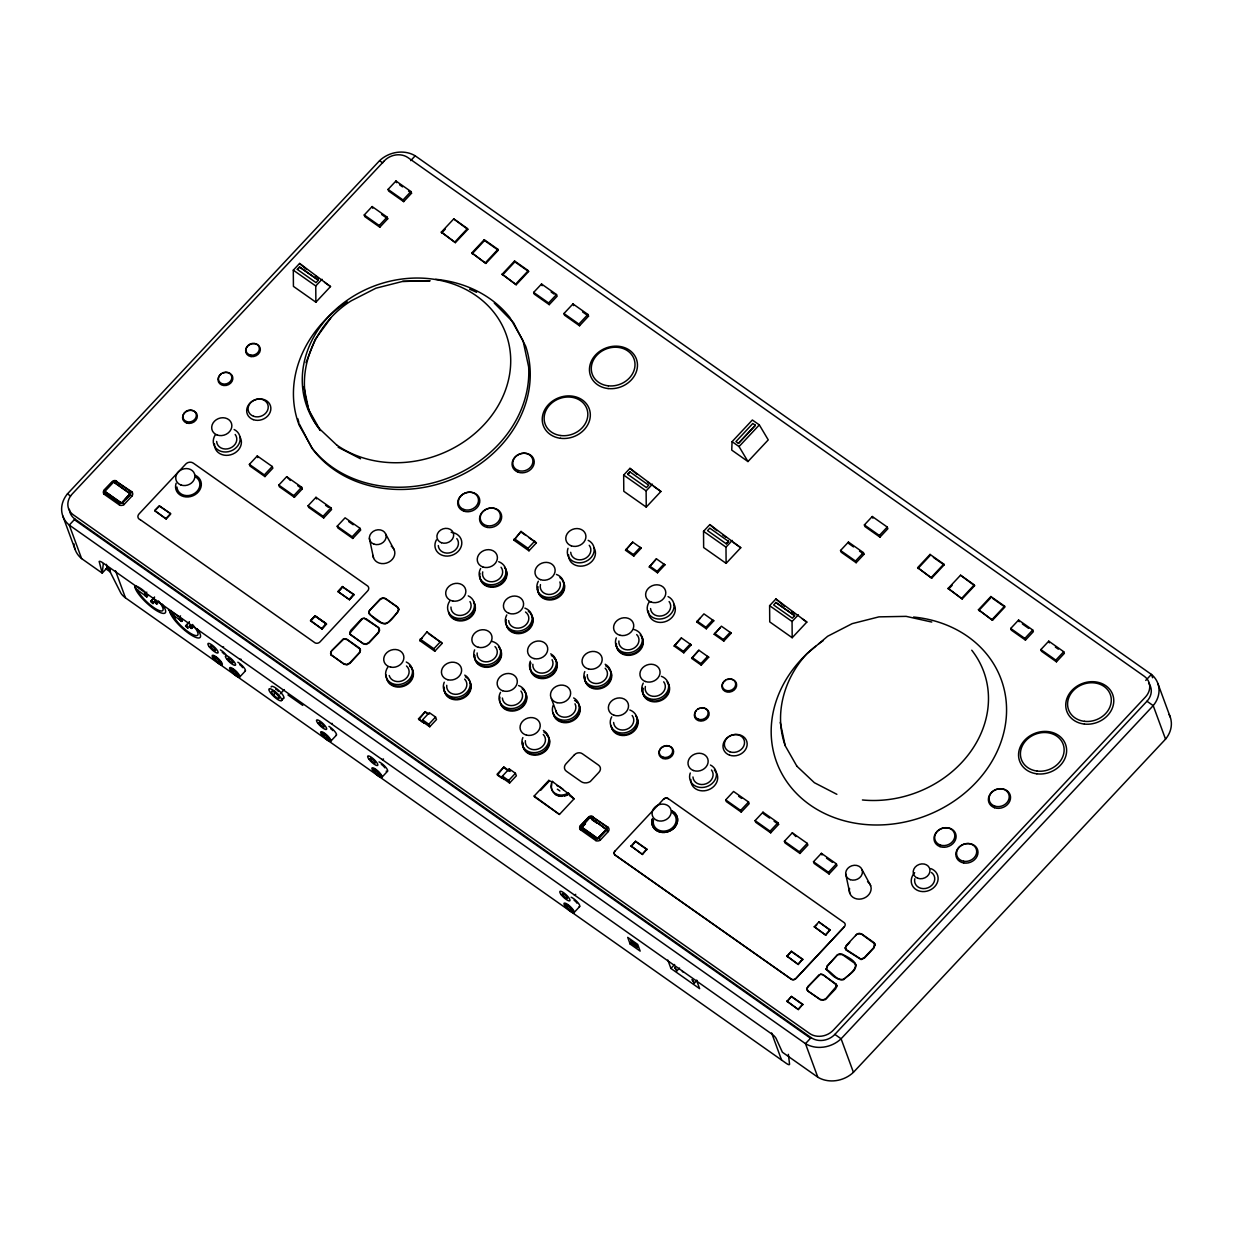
<?xml version="1.0" encoding="UTF-8"?>
<svg xmlns="http://www.w3.org/2000/svg" width="1233" height="1233" viewBox="0 0 1233 1233"><rect width="100%" height="100%" fill="white"/><g stroke="black" fill="none" stroke-linecap="round" stroke-linejoin="round"><path stroke-width="1.5" d="M330.583 653.012L330.752 653.86L331.477 650.993L344.084 638.74L346.689 639.079L358.988 647.71L360.283 649.575L360.051 652.319L349.879 663.369L347.043 664.88L344.053 664.248L331.507 655.108L343.899 663.832L346.889 664.464L349.725 662.953L359.312 652.719L360.329 650.053M350.203 634.163L363.196 643.796L366.201 644.443L369.021 642.932L378.608 632.699L379.425 629.138M398.721 609.117L397.303 606.821L385.359 598.406L382.846 597.774L380.334 598.837L369.777 610.104L368.914 612.554L370.116 614.743L382.353 623.343L385.359 623.99L388.179 622.48L397.766 612.246L398.644 609.164M826.542 969.693C832.059 971.943 837.546 982.362 844.405 978.755C858.831 967.011 860.403 963.05 842.54 954.388L840.027 953.756L837.5 954.82L826.958 966.086L826.48 969.755M826.326 969.338C830.564 973.746 836.837 980.959 843.588 979.696C847.318 975.349 858.461 970.386 855.163 963.435M875.122 945.572L873.627 942.351L861.697 933.936L859.185 933.304L856.658 934.383L846.115 945.634L845.237 948.085L846.3 950.165L861.143 959.582L864.518 958.01L874.105 947.776L874.767 943.8L873.95 947.36L864.364 957.594L860.988 959.151L845.684 949.24M732.078 441.661L731.739 450.107L747.969 461.543L768.251 439.888L759.328 424.907L752.361 420.006L732.078 441.661L739.045 446.562L747.969 461.543M303.919 386.854L308.759 409.957L320.426 430.548C287.582 388.719 308.789 326.884 351.374 300.729L375.957 288.183L402.713 281.401L429.839 280.831L402.713 281.401M780.227 722.384L785.144 745.518C773.785 713.553 784.342 678.011 806.968 653.69L827.682 636.243L852.173 623.651L878.929 616.87L906.147 616.361L931.778 622.048M330.737 653.428L330.937 651.748M379.625 630.495L378.146 627.258L366.216 618.858L363.704 618.226L361.177 619.29L350.634 630.541L350.141 634.209M369.052 611.275L369.068 612.971L368.898 612.123M807.06 988.974L807.8 986.523L820.407 974.27L823.382 974.841L836.621 985.105L836.005 983.888M826.326 969.354L827.112 966.502L837.5 954.82M849.722 942.366L845.73 946.805L845.622 949.302M103.325 563.62L102.2 573.098L81.609 558.595A27.45 23.412 -20.2 0 1 73.98 543.892M350.819 635.072L363.041 643.379L366.047 644.027L368.867 642.501L378.454 632.267L379.086 628.291L379.44 629.123M369.515 614.126L368.991 612.955L369.299 613.772C384.064 629.015 388.457 625.069 398.783 610.042M806.937 988.974L808.124 991.178L820.377 999.778L825.401 999.624L835.789 988.681L836.59 985.121L836.806 985.999L835.481 983.657L822.997 974.871M419.79 640.636L426.911 631.866L442.231 643.318L434.817 651.224L419.79 640.636L422.256 638M513.914 540.193L521.05 531.423L536.386 542.874L528.972 550.797L513.914 540.193L521.05 531.423M362.779 618.396L349.895 632.991L349.787 632.144M819.097 974.748L806.968 988.126M103.849 490.518L112.295 482.303A2.882 2.466 -20.2 0 1 116.472 481.564L131.946 491.89A4.069 3.468 -20.2 0 1 131.977 496.036L123.901 504.651A4.192 3.576 -20.2 0 1 119.57 505.083L104.004 494.125A3.899 3.329 -20.2 0 1 103.849 490.518L111.91 481.903A3.237 2.759 -20.2 0 1 116.611 481.07M580.157 826.033L588.603 817.818A2.882 2.466 -20.2 0 1 592.78 817.078L608.254 827.405A4.069 3.468 -20.2 0 1 608.285 831.551L600.209 840.166A4.192 3.576 -20.2 0 1 595.878 840.613L580.311 829.639A3.899 3.329 -20.2 0 1 580.157 826.033L588.218 817.417A3.237 2.759 -20.2 0 1 592.919 816.585M808.124 991.178L820.222 999.362L823.212 999.994L826.048 998.483L836.652 986.046L836.729 986.939M145.987 596.464C151.597 593.659 127.878 579.34 136.955 589.682L146.912 596.803L144.785 594.46M146.912 596.803C148.361 594.059 144.955 597.466 147.251 595.369M155.173 600.903C159.442 604.864 157.408 604.555 154.464 601.827M179.324 619.166C183.532 623.174 182.9 620.985 180.08 618.427M189.42 626.148C195.662 631.481 186.445 622.203 192.502 627.782M189.99 625.547L191.932 628.383M281.509 700.529L283.96 697.693A8.554 2.266 43.1 0 0 277.656 689.447A8.554 2.266 43.1 0 0 271.106 687.028M625.532 550.272L632.714 542.119L641.237 548.13L633.793 556.083L625.532 550.272L632.714 542.119M649.252 566.98L656.418 558.826L664.941 564.837L657.497 572.79L649.252 566.98L656.418 558.826M674.158 646.046L681.402 637.939L691.251 644.874L683.791 652.827L674.158 646.046L681.402 637.939M696.691 621.987L703.935 613.88L713.784 620.816L706.324 628.784L696.691 621.987L700.421 618.01M691.636 658.36L698.88 650.238L708.713 657.189L701.253 665.142L691.636 658.36L698.88 650.238M714.169 634.301L721.413 626.194L731.246 633.13L723.802 641.083L714.169 634.301L720.38 627.674M397.982 607.468L398.798 609.58L397.458 607.237L385.513 598.822L383.001 598.19L380.488 599.269L369.237 610.859M330.66 318.176L315.216 339.322L306 362.718M150.796 601.303L153.123 603.692L150.657 601.334L151.567 600.748L153.385 602.259L155.635 599.855M185.721 625.917L187.755 626.241L187.493 627.15L185.536 626.056L188.063 628.306L187.493 627.15M154.341 597.435L150.611 601.442L154.603 597.126M67.461 493.847L379.579 160.675A27.45 23.412 -20.2 0 1 415.197 155.82L1151.391 674.405A27.45 23.412 -20.2 0 1 1158.65 686.288L1159.02 689.108A27.45 23.412 -20.2 0 1 1153.209 705.63L841.091 1038.787A27.45 23.412 -20.2 0 1 823.613 1047.11L820.377 1047.387A27.45 23.412 -20.2 0 1 805.473 1043.657L69.279 525.073A27.45 23.412 -20.2 0 1 67.461 493.847L70.574 496.036M293.3 270.166L299.588 263.446L330.521 286.565L315.879 302.193L293.423 286.38L293.3 270.166L315.756 285.979L315.879 302.193M297.307 269.395L299.557 266.991L318.284 280.168L299.588 267.068L297.307 269.395L316.064 282.665L318.284 280.168M69.387 509.321A17.092 14.58 -20.2 0 0 74.905 519.047L69.279 525.073L81.609 558.595M410.681 160.629L415.197 155.82M104.975 491.32L113.729 481.964L130.205 493.57L121.45 502.925L105.129 491.736M388.071 189.404L395.963 180.989L410.928 191.531L411.545 193.211L403.669 201.626L388.688 191.084L388.071 189.404L403.052 199.962L403.669 201.626M364.244 214.974L372.119 206.558L387.1 217.1L387.717 218.78L379.826 227.196L364.86 216.654L364.244 214.974L379.209 225.516L379.826 227.196M315.756 285.979L322.044 279.274M379.209 225.516L387.1 217.1M403.052 199.962L410.928 191.531M125.242 499.226L128.91 495.327M125.365 499.334L129.111 495.327M126.629 498.348L129.064 495.743M105.113 489.963A3.468 2.959 -20.2 0 0 105.252 493.169L119.092 502.925A3.73 3.175 -20.2 0 0 122.946 502.525L130.128 494.865A3.622 3.083 -20.2 0 0 130.097 491.181L116.472 481.564M140.346 519.74L315.155 642.932A3.869 3.298 -20.2 0 0 320.133 641.776L367.434 591.177A4.269 3.637 -20.2 0 0 366.817 585.413L193.35 463.161A5.471 4.67 -20.2 0 0 185.12 464.764L138.913 514.069A4.269 3.637 -20.2 0 0 140.346 519.74L140.377 519.817M154.788 510.539L159.288 505.73L170.524 513.637L159.442 506.146L154.788 510.539L166.208 518.954L170.678 514.053M166.023 518.446L170.524 513.637M441.352 232.143L453.744 218.904L467.477 228.567L467.785 229.415L455.393 242.639L441.352 232.143L455.393 242.639M441.661 232.975L445.375 228.999M455.085 241.807L467.477 228.567M249.374 464.363L257.265 455.948L272.231 466.49L272.847 468.17L264.956 476.585L249.991 466.043L249.374 464.363L264.34 474.905L264.956 476.585M144.384 594.553L145.001 593.844L144.431 594.753M145.71 593.35L146.835 592.148M145.016 595.601L146.342 595.662M145.324 595.909L146.604 594.738M145.648 596.202L145.879 595.308M146.295 596.664L147.359 595.662M146.573 596.787L148.068 595.508M471.838 252.919L484.23 239.695L497.962 249.359L498.271 250.207L485.879 263.43L471.838 252.919L485.879 263.43M264.34 474.905L272.231 466.49M472.147 253.767L484.538 240.527L484.23 239.695M154.587 602.074L155.389 600.949M154.788 602.367L155.975 601.272M155.05 602.675L156.298 601.534M155.697 603.291L156.945 602.136M156.021 603.553L157.208 602.444M156.344 603.754L157.408 602.737M156.606 603.877L157.531 602.983M485.571 262.598L497.962 249.359M278.797 485.093L286.688 476.678L301.669 487.22L302.285 488.9L294.394 497.315L279.413 486.773L278.797 485.093L293.778 495.635L294.394 497.315M181.76 619.243L180.635 620.446L170.647 613.402L170.031 611.738L171.156 610.535M170.031 611.738L168.489 609.719L179.401 617.086L180.527 615.884M293.778 495.635L301.669 487.22M502.17 274.235L514.562 260.995L528.294 270.674L528.603 271.507L516.195 284.746L502.17 274.235L516.195 284.746M179.371 619.351L180.28 618.473M179.494 619.598L180.557 618.596M502.478 275.067L514.87 261.843L514.562 260.995M180.311 619.398L180.835 618.55L179.401 617.086M179.956 620.214L181.205 619.058M180.927 621.078L182.099 619.983M181.498 621.401L182.299 620.261M181.713 621.447L182.422 620.507M189.404 626.441L190.329 625.547M189.728 626.981L190.915 625.886M190.298 627.612L191.577 626.441M190.622 627.905L191.886 626.749M191.269 628.352L192.348 627.35M191.547 628.491L192.471 627.597M308.096 505.73L315.987 497.315L330.953 507.857L331.569 509.537L323.693 517.952L308.712 507.41L308.096 505.73L323.077 516.273L323.693 517.952M515.887 283.898L528.294 270.674M323.077 516.273L330.953 507.857M533.642 292.421L541.534 284.006L556.515 294.548L557.131 296.228L549.24 304.643L534.259 294.101L533.642 292.421L548.623 302.964L549.24 304.643M337.21 526.229L345.086 517.814L360.067 528.356L360.683 530.036L352.792 538.451L337.827 527.909L337.21 526.229L352.176 536.787L352.792 538.451M548.623 302.964L556.515 294.548M352.176 536.787L360.067 528.356M563.943 313.536L572.96 303.919L587.925 314.461L588.542 316.141L579.525 325.759L564.56 315.216L563.943 313.536L578.909 324.079L579.525 325.759M239.634 677.087A6.843 1.819 43.1 0 0 233.469 669.01A6.843 1.819 43.1 0 0 230.987 670.999A6.843 1.819 43.1 0 0 239.634 677.087L245.275 671.076M578.909 324.079L587.925 314.461M315.109 615.745L310.439 620.8L322.013 628.969L326.344 623.651L315.109 615.745L310.608 620.553L322.013 628.969M342.558 586.446L337.888 591.516L349.463 599.67L353.779 594.352L342.743 586.954M310.762 620.97L315.263 616.161M338.196 591.67L342.712 586.862M341.618 588.156L338.227 591.763L349.463 599.67M321.828 628.46L326.344 623.651M349.109 599.423L353.779 594.352M321.983 628.876L326.498 624.068L314.908 615.914L326.529 624.145M349.432 599.592L353.933 594.768M273.495 694.888L275.745 692.484M280.415 693.67L284.222 689.617M343.19 639.002L331.477 650.993M330.721 741.249A6.843 1.819 43.1 0 0 324.556 733.173A6.843 1.819 43.1 0 0 322.075 735.161A6.843 1.819 43.1 0 0 330.721 741.249L336.362 735.238M434.817 651.224L433.877 648.743L440.628 641.53M528.972 550.797L528.017 548.3L534.783 541.087M623.667 475.075L629.955 468.355L660.903 491.474L646.246 507.102L623.79 491.289L623.667 475.075L646.123 490.888L646.246 507.102M627.705 474.381L629.94 471.9L648.681 485.17L646.431 487.574L627.674 474.304L629.94 471.9M422.549 722.338L418.496 718.854L425.262 711.641L428.992 714.277M418.804 719.702L425.262 711.641M423.798 723.216L422.565 719.856L429.315 712.643L435.557 717.036L436.482 719.548L429.731 726.761L418.496 718.854M646.123 490.888L652.427 484.168M429.731 726.761L428.807 724.249L435.557 717.036M381.891 777.283A6.843 1.819 43.1 0 0 375.711 769.222A6.843 1.819 43.1 0 0 373.245 771.195A6.843 1.819 43.1 0 0 381.891 777.283L387.516 771.272M755.336 425.339L752.824 423.489L735.947 441.614L738.444 443.387L755.336 425.339L738.444 443.387M633.793 556.083L633.438 554.603L640.204 547.39L641.237 548.13M739.045 446.562L759.328 424.907M657.497 572.79L657.143 571.311L663.909 564.097L664.941 564.837M703.534 531.315L709.823 524.611L740.756 547.729L726.114 563.358L703.642 547.544L703.534 531.315L725.99 547.144L726.114 563.358M728.533 541.41L709.792 528.14L707.572 530.637L726.283 543.815L728.503 541.333L726.283 543.815M508.551 770.317L503.865 767.018L497.099 774.232L509.583 783.017L516.35 775.804L515.425 773.291L509.183 768.899L502.417 776.112L503.65 779.456M503.865 767.018L497.408 775.064L502.093 778.362M725.99 547.144L732.279 540.424M509.583 783.017L508.659 780.504L515.425 773.291M551.752 784.404A11.498 9.802 -20.2 0 0 556.068 794.607A11.498 9.802 -20.2 0 0 568.845 793.713L574.085 798.814L559.443 814.443L534.49 796.857L534.182 796.025L548.824 780.397L552.631 782.292M540.593 790.353L549.132 781.229L548.824 780.397M683.791 652.827L683.375 651.317L690.141 644.088L691.251 644.874M706.324 628.784L705.923 627.258L712.674 620.045L713.784 620.816M701.253 665.142L700.853 663.616L707.603 656.403L708.713 657.189M723.802 641.083L723.386 639.557L730.152 632.344L731.246 633.13M769.608 605.68L775.896 598.961L806.829 622.079L792.187 637.723L769.731 621.894L769.608 605.68L792.064 621.494L792.187 637.723M775.865 602.505L773.646 604.987L792.372 618.18L794.591 615.683L775.865 602.505L794.591 615.683M585.182 823.243L581.437 827.251L590.037 817.479L606.667 829.516L590.052 817.695M840.536 550.488L848.427 542.073L863.408 552.615L864.025 554.295L856.134 562.71L841.153 552.168L840.536 550.488L855.517 561.046L856.134 562.71M864.379 524.919L872.27 516.504L887.236 527.046L887.852 528.726L879.977 537.141L864.996 526.599L864.379 524.919L879.36 535.476L879.977 537.141M585.321 823.32L581.668 827.22L597.913 838.872M583.039 826.341L585.475 823.736M792.064 621.494L798.352 614.789M879.36 535.476L887.236 527.046M855.517 561.046L863.408 552.615M597.743 838.24L606.436 829.547L603.492 827.466M606.513 829.085L597.758 838.44L581.282 826.834M581.421 825.478A3.468 2.959 -20.2 0 0 581.56 828.684L595.4 838.44A3.73 3.175 -20.2 0 0 599.253 838.039L606.436 830.379A3.622 3.083 -20.2 0 0 606.405 826.696L592.78 817.078M615.036 851.063L663.462 799.261A3.422 2.913 -20.2 0 1 668.209 798.614L844.173 922.638A3.422 2.913 -20.2 0 1 844.389 926.707L795.963 978.509A3.422 2.913 -20.2 0 1 791.216 979.156L615.252 855.147A3.422 2.913 -20.2 0 1 615.005 850.986L615.036 851.063A3.422 2.913 -20.2 0 0 615.282 855.224M631.096 846.054L635.596 841.245L646.832 849.152L642.501 854.469L631.096 846.054L642.501 854.469M631.281 846.562L635.596 841.245M574.008 912.62A6.843 1.819 43.1 0 0 567.827 904.544A6.843 1.819 43.1 0 0 565.361 906.532A6.843 1.819 43.1 0 0 574.008 912.62L579.633 906.609M642.316 853.96L646.832 849.152M917.66 567.658L930.052 554.418L943.784 564.097L944.093 564.93L931.701 578.154L917.66 567.658L931.701 578.154M917.969 568.49L930.36 555.266L930.052 554.418M931.393 577.321L943.784 564.097M725.682 799.878L733.573 791.463L748.539 802.005L749.155 803.685L741.264 812.1L726.299 801.558L725.682 799.878L740.648 810.42L741.264 812.1M948.146 588.434L960.538 575.21L974.27 584.874L974.579 585.721L962.187 598.945L948.146 588.434L962.187 598.945M740.648 810.42L748.539 802.005M948.454 589.282L952.169 585.305M630.171 944.077L627.705 937.373L637.692 944.401L640.158 951.105L630.171 944.077L632.437 941.658M961.879 598.113L974.27 584.874M755.105 820.608L762.996 812.193L777.977 822.735L778.593 824.415L770.702 832.83L755.721 822.288L755.105 820.608L770.086 831.165L770.702 832.83M770.086 831.165L777.977 822.735M978.478 609.749L990.87 596.525L1004.602 606.189L1004.91 607.021L992.503 620.261L978.478 609.749L992.503 620.261M978.786 610.582L991.178 597.358L990.87 596.525M784.404 841.245L792.295 832.83L807.261 843.372L807.877 845.052L799.986 853.467L785.02 842.925L784.404 841.245L799.369 851.787L799.986 853.467M992.195 619.413L1004.602 606.189M696.537 980.297L699.62 988.666L670.922 968.444L674.636 964.483M676.902 970.833L674.728 967.443L676.902 970.833L679.537 968.028M799.369 851.787L807.261 843.372M1010.706 628.46L1018.581 620.045L1032.715 630.001L1033.331 631.681L1025.455 640.097L1011.322 630.14L1010.706 628.46L1024.839 638.417L1025.455 640.097M694.379 983.148L692.206 979.757L694.379 983.148L696.999 980.343M813.503 861.744L821.394 853.328L836.375 863.871L836.991 865.551L829.1 873.966L814.119 863.424L813.503 861.744L828.484 872.301L829.1 873.966M1024.839 638.417L1032.715 630.001M828.484 872.301L836.375 863.871M1040.868 649.591L1048.744 641.16L1063.725 651.718L1064.341 653.382L1056.45 661.813L1041.484 651.255L1040.868 649.591L1055.833 660.133L1056.45 661.813M1055.833 660.133L1063.725 651.718M786.916 956.068L791.416 951.26L802.652 959.166L798.321 964.483L786.916 956.068L798.321 964.483M814.35 926.769L818.866 921.96L830.086 929.867L825.771 935.184L814.35 926.769L825.771 935.184M787.101 956.577L791.416 951.26M814.535 927.278L816.785 924.873M798.136 963.975L802.652 959.166M825.586 934.676L830.086 929.867M615.252 855.147L791.185 979.079A3.422 2.913 -20.2 0 0 795.932 978.432L844.389 926.707M787.008 1001.227L791.509 996.418L802.745 1004.325L798.383 1009.565L787.008 1001.227L798.383 1009.565M787.163 1001.658L791.509 996.418M857.413 933.843L855.532 935.585M798.229 1009.149L802.745 1004.325M1148.601 683.113A17.092 14.58 -20.2 0 1 1146.967 701.238L834.849 1034.395A17.092 14.58 -20.2 0 1 811.098 1037.631L805.473 1043.657L817.803 1077.18A27.45 23.412 -20.2 0 0 853.421 1072.325L1165.539 739.153A27.45 23.412 -20.2 0 0 1171.35 722.63L1170.996 719.825A27.45 23.412 -20.2 0 0 1169.131 714.524M1145.75 680.416L1151.391 674.405L1152.624 677.765M107.78 567.211L120.587 592.564A5.425 1.433 43.1 0 0 125.473 597.866L786.484 1063.493A5.425 1.433 43.1 0 0 789.521 1063.771L788.365 1054.338M104.004 494.125L105.252 493.169M580.311 829.639L581.56 828.684M855.964 965.562L855.425 963.821L842.339 954.589L837.87 954.542M874.32 942.998L874.736 943.8L861.497 934.136L857.829 933.643M152.553 602.536L153.385 602.259L151.227 600.748M360.082 649.159L347.213 639.727L343.637 638.848M822.211 974.301L820.407 974.27M378.839 627.905L364.151 618.211M130.097 491.181L131.946 491.89M606.405 826.696L608.254 827.405M338.166 447.24L360.56 458.799M796.734 766.063L814.381 782.708L836.868 794.314M110.4 569.631L107.271 567.689L106.392 564.36M130.128 494.865L131.977 496.036M606.436 830.379L608.285 831.551M379.579 160.675L382.692 162.879M1146.967 701.238L1153.209 705.63L1165.539 739.153M484.538 240.527L498.271 250.207M514.87 261.843L528.603 271.507M974.579 585.721L960.538 575.21M992.704 598.437L1003.385 605.958M467.785 229.415L453.744 218.904M933.412 557.408L944.093 564.93M582.546 311.918L588.542 316.141M399.569 184.78L402.575 186.877M408.555 191.1L411.545 193.211M551.136 292.005L554.126 294.117M1022.342 623.929L1028.63 628.352M1055.356 647.063L1058.346 649.174M381.721 214.557L387.717 218.78M853.544 546.913L849.044 543.753L848.427 542.073M859.524 551.136L864.025 554.295M647.417 481.98L650.408 484.091M653.413 486.203L660.903 491.474M722.785 535.06L725.775 537.172M733.265 542.443L740.756 547.729M315.556 276.022L318.546 278.119M324.541 282.342L330.521 286.565M791.863 611.537L794.853 613.649M802.344 618.92L806.829 622.079M625.948 549.332L633.438 554.603M649.668 566.039L657.143 571.311M697.184 621.108L705.923 627.258M714.647 633.408L723.386 639.557M521.328 532.271L525.844 535.446M528.865 537.573L536.386 542.874M674.651 645.152L683.375 651.317M692.114 657.466L700.853 663.616M514.284 538.636L528.017 548.3M290.31 480.454L286.688 476.678M297.785 485.74L302.285 488.9M325.589 505.314L328.579 507.426M348.708 521.605L353.193 524.765M738.675 796.302L741.665 798.414M769.608 818.08L763.612 813.872L762.996 812.193M774.093 821.255L778.593 824.415M795.901 836.606L792.295 832.83M826.511 858.168L832.491 862.391M428.699 633.793L442.231 643.318M420.145 639.079L433.877 648.743M342.389 586.708L353.963 594.861M830.271 930.376L818.866 921.96M568.521 792.819A11.498 9.849 -21.9 0 1 554.804 793.189A11.498 9.849 -21.9 0 1 552.292 781.398L568.999 794.144A11.498 9.756 -18.9 0 1 564.406 796.04M635.781 841.738L647.017 849.66M569.523 795.593L574.085 798.814M791.601 951.753L802.837 959.675M154.942 510.955L166.208 518.954M113.744 482.18L130.359 493.986M591.686 819.144L597.589 823.305M591.84 819.575L596.263 822.688M425.57 712.474L428.051 714.231M504.174 767.851L508.859 771.149M108.458 494.202L111.417 496.283M588.927 832.537L591.917 834.649M534.182 796.025L559.443 814.443M422.565 719.856L428.807 724.249M502.417 776.112L508.659 780.504M791.663 996.834L802.899 1004.756M834.849 1034.395L841.091 1038.787L853.421 1072.325M74.905 519.047L811.098 1037.631M74.35 519.648L810.543 1038.232M682.342 971.465L683.591 972.344M287.952 694.965L302.779 705.399M105.853 568.783L110.492 572.066L107.826 567.088L102.2 573.098L99.149 561.447A6.889 1.819 43.1 0 1 102.878 562.834L771.688 1033.948A4.47 1.187 43.1 0 1 776.143 1038.556L782.385 1052.227L817.803 1077.18M709.823 524.611L716.882 530.683M629.955 468.355L637.029 474.428M775.896 598.961L784.373 606.266M299.588 263.446L306.663 269.534M331.662 655.524L330.598 653.444M494.279 303.087L513.421 322.522L525.674 346.226A119.647 102.015 -20.2 0 1 459.524 476A119.647 102.015 -20.2 0 1 311.702 447.872L299.434 424.167M174.13 615.93L175.271 617.671M785.051 745.472L796.826 766.109M862.067 869.697L870.637 885.556M385.759 534.182L394.329 550.041M599.253 838.039L600.209 840.166M122.946 502.525L123.901 504.651M162.633 605.68L163.434 607.53M807.014 989.39L807.538 990.561L806.906 988.542L807.091 989.39M1157.91 683.575L1170.24 717.113M1048.744 641.16L1049.36 642.84M1018.581 620.045L1019.198 621.725M872.27 516.504L872.887 518.184M821.394 853.328L822.01 855.008M845.221 947.653L845.838 949.672M826.079 968.521L826.696 970.109M572.96 303.919L573.576 305.599M541.534 284.006L542.15 285.686M771.611 1032.946L781.583 1060.041M668.209 798.614L668.24 798.691A3.422 2.913 -20.2 0 0 663.493 799.354L663.493 799.354M395.963 180.989L396.579 182.669M667.839 960.075L670.922 968.444M372.119 206.558L372.736 208.238M551.382 698.541L556.622 712.797M552.292 781.398L552.785 782.708M509.183 768.899L510.108 771.411M315.987 497.315L316.604 498.98M359.682 648.358L360.483 650.469M257.265 455.948L257.882 457.613M180.635 620.446L180.018 618.766L180.958 618.796M121.605 503.341L105.36 491.705M115.501 570.771L125.473 597.866M62.76 515.887L75.09 549.425M426.911 631.866L427.188 632.729M360.128 649.159L360.421 650.007M595.4 838.44L595.878 840.613M119.092 502.925L119.57 505.083M845.668 873.858L849.83 893.386M369.361 538.343L373.522 557.871M571.126 897.223A6.843 1.819 43.1 0 1 577.907 902.633A6.843 1.819 43.1 0 1 579.094 906.748M574.085 900.213A3.422 0.909 43.1 0 1 574.748 900.722M575.41 901.308A3.422 0.909 43.1 0 1 576.027 901.94M576.551 902.571A3.422 0.909 43.1 0 1 576.952 903.157M381.336 764.475A3.422 0.909 43.1 0 1 381.968 764.876M382.631 765.385A3.422 0.909 43.1 0 1 384.835 767.82M379.009 761.902A6.843 1.819 43.1 0 1 386.283 767.928A6.843 1.819 43.1 0 1 386.145 771.211M279.398 695.474A5.132 1.356 43.1 0 1 276.469 693.223L275.545 692.268A5.132 1.356 43.1 0 1 274.759 691.328M275.668 689.247A5.132 1.356 43.1 0 1 276.608 689.848M277.61 690.603A5.132 1.356 43.1 0 1 278.612 691.497M283.713 698.263A8.554 2.266 43.1 0 1 283.035 698.433M330.798 728.842A3.422 0.909 43.1 0 1 331.477 729.35M332.139 729.951A3.422 0.909 43.1 0 1 332.756 730.583M328.934 726.376A6.843 1.819 43.1 0 1 335.129 731.893A6.843 1.819 43.1 0 1 335.823 735.377M220.383 649.899A6.843 1.819 43.1 0 1 226.564 655.417M222.248 652.38A3.422 0.909 43.1 0 1 222.911 652.889M223.574 653.475A3.422 0.909 43.1 0 1 224.19 654.106M575.657 894.31A6.843 1.819 43.1 0 1 574.085 894.711M237.846 662.213A6.843 1.819 43.1 0 1 244.042 667.716A6.843 1.819 43.1 0 1 244.735 671.214M239.711 664.679A3.422 0.909 43.1 0 1 240.389 665.188M241.052 665.789A3.422 0.909 43.1 0 1 241.668 666.406M242.192 667.038A3.422 0.909 43.1 0 1 242.577 667.623M383.494 758.958A6.843 1.819 43.1 0 1 381.922 759.358M162.247 604.155A20.514 5.441 43.1 0 1 155.235 609.796A20.514 5.441 43.1 0 1 134.813 586.06M197.172 628.768A20.514 5.441 43.1 0 1 190.175 634.394A20.514 5.441 43.1 0 1 169.753 610.674M332.139 723.37A6.843 1.819 43.1 0 1 331.6 723.509M192.471 624.484A17.092 4.531 43.1 0 1 192.163 634.255A17.092 4.531 43.1 0 1 172.528 614.188M158.425 600.918A17.092 4.531 43.1 0 1 156.745 609.395A17.092 4.531 43.1 0 1 137.603 589.574M241.052 659.208A6.843 1.819 43.1 0 1 239.68 659.146M223.589 646.909A6.843 1.819 43.1 0 1 223.05 647.032M913.576 617.039A119.647 102.015 -20.2 0 1 995.324 755.212A119.647 102.015 -20.2 0 1 815.83 808.725A119.647 102.015 -20.2 0 1 815.568 646.262M818.635 643.903A119.647 102.015 -20.2 0 1 823.367 640.528M672.417 812.763A11.683 9.956 -20.2 0 1 668.255 830.271A11.683 9.956 -20.2 0 1 653.49 819.883M663.708 681.818A10.249 8.739 -20.2 0 1 657.066 695.998A10.249 8.739 -20.2 0 1 645.368 686.473M667.145 681.633A13.671 11.652 -20.2 0 1 658.283 700.544A13.671 11.652 -20.2 0 1 642.701 687.829M661.366 676.316A13.671 11.652 -20.2 0 1 667.207 691.728A13.671 11.652 -20.2 0 1 649.113 698.541A13.671 11.652 -20.2 0 1 643.256 683.128M971.743 650.207A105.976 90.363 -20.2 0 1 970.063 752.438A105.976 90.363 -20.2 0 1 862.422 799.97M347.167 301.746A119.647 102.015 -20.2 0 0 299.141 425.123L312.319 448.365A119.647 102.015 -20.2 0 0 447.317 478.342A119.647 102.015 -20.2 0 0 528.649 366.941L523.1 340.817L509.907 317.575A119.647 102.015 -20.2 0 0 435.742 279.29M667.454 682.466A13.671 11.652 -20.2 0 1 658.592 701.377A13.671 11.652 -20.2 0 1 643.01 688.661M298.864 422.364A119.647 102.015 -20.2 0 1 297.8 418.711M469.588 289.246A119.647 102.015 -20.2 0 1 476.601 292.313M867.554 881.657A11.112 9.479 -20.2 0 1 863.593 898.333A11.112 9.479 -20.2 0 1 849.552 888.438M196.109 477.233A11.683 9.956 -20.2 0 1 193.334 494.14A11.683 9.956 -20.2 0 1 176.935 487.02M556.607 785.498A9.679 2.574 43.1 0 1 563.435 789.659M701.361 708.004A7.552 6.442 -20.2 0 1 709.006 715.217A7.552 6.442 -20.2 0 1 698.356 720.642A7.552 6.442 -20.2 0 1 696.229 710.624M697.708 709.376A7.552 6.442 -20.2 0 1 699.45 708.482M557.347 789.197A9.679 2.574 43.1 0 1 559.874 790.985M727.439 679.537A7.49 6.381 -20.2 0 1 736.533 686.164A7.49 6.381 -20.2 0 1 725.019 691.328A7.49 6.381 -20.2 0 1 725.651 680.339M671.615 810.728A13.116 11.189 -20.2 0 1 676.177 825.139A13.116 11.189 -20.2 0 1 659.855 832.028A13.116 11.189 -20.2 0 1 652.427 818.804A13.116 11.189 -20.2 0 0 659.825 831.936A13.116 11.189 -20.2 0 0 676.177 825.139A13.116 11.189 -20.2 0 0 671.646 810.805M931.439 872.486A10.249 8.739 -20.2 0 1 927.771 887.868A10.249 8.739 -20.2 0 1 914.809 878.744M930.792 868.587A13.671 11.652 -20.2 0 1 936.063 884.955A13.671 11.652 -20.2 0 1 916.566 889.887A13.671 11.652 -20.2 0 1 914.686 872.671M391.246 546.142A11.112 9.479 -20.2 0 1 388.611 562.233A11.112 9.479 -20.2 0 1 373.013 555.451M195.338 475.291A13.116 11.189 -20.2 0 1 199.916 489.701A13.116 11.189 -20.2 0 1 183.547 496.514A13.116 11.189 -20.2 0 1 176.119 483.29M470.02 682.019A13.671 11.652 -20.2 0 1 459.709 699.435A13.671 11.652 -20.2 0 1 444.327 687.798M594.044 547.853A13.671 11.652 -20.2 0 1 584.719 565.623A13.671 11.652 -20.2 0 1 568.598 554.773M635.904 716.142A13.671 11.652 -20.2 0 1 628.753 734.514A13.671 11.652 -20.2 0 1 611.183 725.451M578.986 704.767A13.671 11.652 -20.2 0 1 570.648 721.783A13.671 11.652 -20.2 0 1 553.463 713.953M574.563 700.436A13.671 11.652 -20.2 0 1 577.121 702.317M498.517 646.94A13.671 11.652 -20.2 0 1 492.029 666.406A13.671 11.652 -20.2 0 1 474.736 655.494M608.67 668.64A13.671 11.652 -20.2 0 1 602.197 688.106A13.671 11.652 -20.2 0 1 584.889 677.194M640.22 634.964A13.671 11.652 -20.2 0 1 633.747 654.43A13.671 11.652 -20.2 0 1 616.438 643.518M530.961 614.265A13.671 11.652 -20.2 0 1 525.443 631.928A13.671 11.652 -20.2 0 1 506.871 626.564M562.51 580.589A13.671 11.652 -20.2 0 1 553.648 599.5A13.671 11.652 -20.2 0 1 538.066 586.785M239.988 437.037A13.671 11.652 -20.2 0 1 230.648 454.807A13.671 11.652 -20.2 0 1 214.527 443.957M504.79 567.889A13.671 11.652 -20.2 0 1 497.639 586.261A13.671 11.652 -20.2 0 1 480.069 577.183M473.873 602.475A13.671 11.652 -20.2 0 1 466.552 619.752A13.671 11.652 -20.2 0 1 448.827 612.801M409.895 666.267A13.671 11.652 -20.2 0 1 406.196 685.132A13.671 11.652 -20.2 0 1 386.854 678.951M554.218 658.237A13.671 11.652 -20.2 0 1 547.745 677.688A13.671 11.652 -20.2 0 1 530.437 666.776M673.912 604.108A13.671 11.652 -20.2 0 1 664.572 621.879A13.671 11.652 -20.2 0 1 648.45 611.029M714.323 770.178A13.671 11.652 -20.2 0 1 708.651 789.752A13.671 11.652 -20.2 0 1 690.834 779.472M546.82 734.914A13.671 11.652 -20.2 0 1 540.039 754.319A13.671 11.652 -20.2 0 1 522.946 743.175M451.186 532.332A13.671 11.652 -20.2 0 1 461.219 546.481A13.671 11.652 -20.2 0 1 443.31 555.621A13.671 11.652 -20.2 0 1 436.39 539.884M524.688 691.713A13.671 11.652 -20.2 0 1 519.17 709.36A13.671 11.652 -20.2 0 1 500.598 703.997M561.94 796.318A11.498 9.756 -18.9 0 1 555.235 794.376M456.826 538.574A10.249 8.739 -20.2 0 1 451.463 552.353A10.249 8.739 -20.2 0 1 438.285 545.556M223.142 372.967A7.552 6.442 -20.2 0 1 232.806 379.117A7.552 6.442 -20.2 0 1 221.493 384.896A7.552 6.442 -20.2 0 1 221.401 373.861M501.045 567.242A10.249 8.739 -20.2 0 1 494.402 581.421A10.249 8.739 -20.2 0 1 482.719 571.881M504.482 567.041A13.671 11.652 -20.2 0 1 495.62 585.952A13.671 11.652 -20.2 0 1 480.038 573.237M498.702 561.724A13.671 11.652 -20.2 0 1 504.559 577.152A13.671 11.652 -20.2 0 1 486.449 583.964A13.671 11.652 -20.2 0 1 480.608 568.536M473.564 601.627A13.671 11.652 -20.2 0 1 466.244 618.92A13.671 11.652 -20.2 0 1 448.519 611.969M469.973 601.596A10.249 8.739 -20.2 0 1 463.207 615.005A10.249 8.739 -20.2 0 1 450.954 607.052M468.247 595.863A13.671 11.652 -20.2 0 1 472.378 611.845A13.671 11.652 -20.2 0 1 453.806 617.178A13.671 11.652 -20.2 0 1 449.675 601.195M500.059 648.558A13.671 11.652 -20.2 0 1 490.01 666.082A13.671 11.652 -20.2 0 1 474.428 654.646M494.988 646.554A10.249 8.739 -20.2 0 1 490.133 661.15A10.249 8.739 -20.2 0 1 477.156 652.966M491.921 641.376A13.671 11.652 -20.2 0 1 499.781 655.925A13.671 11.652 -20.2 0 1 482.473 664.433A13.671 11.652 -20.2 0 1 474.613 649.883M559.921 577.599A13.671 11.652 -20.2 0 1 556.684 597.404A13.671 11.652 -20.2 0 1 537.48 589.066M559.89 581.945A10.249 8.739 -20.2 0 1 550.812 594.383A10.249 8.739 -20.2 0 1 540.439 584.596M556.422 574.439A13.671 11.652 -20.2 0 1 562.279 589.852A13.671 11.652 -20.2 0 1 544.169 596.664A13.671 11.652 -20.2 0 1 538.328 581.252M528.371 611.275A13.671 11.652 -20.2 0 1 523.501 631.805A13.671 11.652 -20.2 0 1 506.208 619.629M525.505 612.015A10.249 8.739 -20.2 0 1 523.069 626.857A10.249 8.739 -20.2 0 1 508.674 620.6M524.873 608.116A13.671 11.652 -20.2 0 1 530.729 623.528A13.671 11.652 -20.2 0 1 512.62 630.34A13.671 11.652 -20.2 0 1 506.778 614.928M551.351 655.509A13.671 11.652 -20.2 0 1 555.097 670.844A13.671 11.652 -20.2 0 1 537.711 677.087A13.671 11.652 -20.2 0 1 530.93 662.861M552.091 659.686A10.249 8.739 -20.2 0 1 544.554 672.817A10.249 8.739 -20.2 0 1 532.856 664.248M550.719 653.844A13.671 11.652 -20.2 0 1 554.48 669.165A13.671 11.652 -20.2 0 1 537.095 675.422A13.671 11.652 -20.2 0 1 530.313 661.181M522.114 688.723A13.671 11.652 -20.2 0 1 517.228 709.237A13.671 11.652 -20.2 0 1 499.935 697.061M520.942 691.066A10.249 8.739 -20.2 0 1 515.579 704.844A10.249 8.739 -20.2 0 1 502.401 698.048M518.6 685.548A13.671 11.652 -20.2 0 1 524.457 700.976A13.671 11.652 -20.2 0 1 506.347 707.788A13.671 11.652 -20.2 0 1 500.506 692.36M409.587 665.435A13.671 11.652 -20.2 0 1 404.27 685.07A13.671 11.652 -20.2 0 1 386.237 675.067M406.489 665.99A10.249 8.739 -20.2 0 1 403.715 680.123A10.249 8.739 -20.2 0 1 389.212 675.499M406.274 662.013A13.671 11.652 -20.2 0 1 410.404 677.996A13.671 11.652 -20.2 0 1 391.832 683.329A13.671 11.652 -20.2 0 1 387.701 667.346M669.103 601.55A10.249 8.739 -20.2 0 1 663.739 615.329A10.249 8.739 -20.2 0 1 650.562 608.532M668.055 596.587A13.671 11.652 -20.2 0 1 671.862 612.662A13.671 11.652 -20.2 0 1 653.228 617.718A13.671 11.652 -20.2 0 1 649.421 601.642M589.251 545.294A10.249 8.739 -20.2 0 1 583.887 559.073A10.249 8.739 -20.2 0 1 570.709 552.276M588.187 540.331A13.671 11.652 -20.2 0 1 592.611 555.466A13.671 11.652 -20.2 0 1 575.426 562.263A13.671 11.652 -20.2 0 1 568.028 548.315M543.26 734.483A10.249 8.739 -20.2 0 1 538.189 749.032A10.249 8.739 -20.2 0 1 525.366 740.679M543.984 732.155A13.671 11.652 -20.2 0 1 541.395 752.793A13.671 11.652 -20.2 0 1 522.638 742.328M543.368 730.475A13.671 11.652 -20.2 0 1 546.866 745.873A13.671 11.652 -20.2 0 1 529.404 751.914A13.671 11.652 -20.2 0 1 522.854 737.581M576.813 701.485A13.671 11.652 -20.2 0 1 571.989 720.242A13.671 11.652 -20.2 0 1 553.155 713.106M574.994 703.766A10.249 8.739 -20.2 0 1 568.737 716.512A10.249 8.739 -20.2 0 1 555.852 710.64M573.638 697.924A13.671 11.652 -20.2 0 1 577.383 713.244A13.671 11.652 -20.2 0 1 559.998 719.502A13.671 11.652 -20.2 0 1 553.216 705.261M641.776 636.582A13.671 11.652 -20.2 0 1 633.438 653.582A13.671 11.652 -20.2 0 1 616.253 645.753M636.706 634.563A10.249 8.739 -20.2 0 1 631.835 649.159A10.249 8.739 -20.2 0 1 618.874 640.975M633.639 629.4A13.671 11.652 -20.2 0 1 641.499 643.934A13.671 11.652 -20.2 0 1 624.175 652.457A13.671 11.652 -20.2 0 1 616.315 637.908M464.656 679.106A10.249 8.739 -20.2 0 1 459.57 693.67A10.249 8.739 -20.2 0 1 446.747 685.301M465.365 676.778A13.671 11.652 -20.2 0 1 462.776 697.431A13.671 11.652 -20.2 0 1 444.019 686.966M464.749 675.114A13.671 11.652 -20.2 0 1 468.263 690.495A13.671 11.652 -20.2 0 1 450.8 696.553A13.671 11.652 -20.2 0 1 444.25 682.203M605.804 665.928A13.671 11.652 -20.2 0 1 603.538 686.565A13.671 11.652 -20.2 0 1 584.581 676.347M605.156 668.24A10.249 8.739 -20.2 0 1 600.286 682.835A10.249 8.739 -20.2 0 1 587.324 674.651M605.187 664.248A13.671 11.652 -20.2 0 1 608.932 679.568A13.671 11.652 -20.2 0 1 591.547 685.825A13.671 11.652 -20.2 0 1 584.766 671.584M635.596 715.31A13.671 11.652 -20.2 0 1 630.078 732.957A13.671 11.652 -20.2 0 1 611.506 727.593M632.159 715.494A10.249 8.739 -20.2 0 1 626.796 729.273A10.249 8.739 -20.2 0 1 613.618 722.476M629.816 709.992A13.671 11.652 -20.2 0 1 635.658 725.405A13.671 11.652 -20.2 0 1 617.563 732.217A13.671 11.652 -20.2 0 1 611.707 716.805M235.179 434.478A10.249 8.739 -20.2 0 1 229.816 448.257A10.249 8.739 -20.2 0 1 216.638 441.46M234.131 429.516A13.671 11.652 -20.2 0 1 237.938 445.591A13.671 11.652 -20.2 0 1 219.304 450.661A13.671 11.652 -20.2 0 1 215.498 434.586M711.487 769.993A10.249 8.739 -20.2 0 1 706.124 783.772A10.249 8.739 -20.2 0 1 692.946 776.975M710.439 765.03A13.671 11.652 -20.2 0 1 714.847 780.165A13.671 11.652 -20.2 0 1 697.678 786.962A13.671 11.652 -20.2 0 1 690.264 773.014M281.71 700.097L281.463 700.668A8.554 2.266 43.1 0 1 270.659 693.054L269.657 691.605A8.554 2.266 43.1 0 1 273.741 690.572A8.554 2.266 43.1 0 1 281.71 700.097M189.281 622.048L185.536 626.056L189.266 622.095M384.28 160.876L72.161 494.048A17.092 14.58 -20.2 0 0 73.364 514.855L809.557 1033.454A17.092 14.58 -20.2 0 0 833.308 1030.202L1145.426 697.046A17.092 14.58 -20.2 0 0 1144.209 676.223L408.015 157.639A17.092 14.58 -20.2 0 0 384.28 160.876M574.424 754.796L565.962 763.844A6.073 5.179 -20.2 0 0 566.379 771.241L581.097 781.599A7.845 6.689 -20.2 0 0 590.283 781.537L598.976 772.259A5.826 4.963 -20.2 0 0 598.56 765.154L582.315 753.717A5.672 4.84 -20.2 0 0 574.424 754.796M278.581 698.402L277.949 698.263A5.132 1.356 43.1 0 1 274.219 695.628L273.294 694.672A5.132 1.356 43.1 0 1 271.984 691.127A5.132 1.356 43.1 0 1 277.271 694.842A5.132 1.356 43.1 0 1 278.581 698.402M636.752 944.971L630.71 940.702L631.635 943.214L637.692 947.483L636.752 944.971M336.64 444.959L318.993 428.313A105.961 90.348 -20.2 0 1 392.14 280.723A105.961 90.348 -20.2 0 1 506.116 388.272A105.961 90.348 -20.2 0 1 336.64 444.959M350.357 634.579L349.756 632.991L350.357 634.579M331.199 655.031L330.691 653.86L331.199 655.031M566.286 906.871A5.132 1.356 43.1 0 0 572.759 911.434A5.132 1.356 43.1 0 0 568.136 905.392A5.132 1.356 43.1 0 0 566.286 906.871M567.211 907.211A3.422 0.909 43.1 0 0 571.526 910.262A3.422 0.909 43.1 0 0 568.444 906.224A3.422 0.909 43.1 0 0 567.211 907.211M374.169 771.55A5.132 1.356 43.1 0 0 380.658 776.112A5.132 1.356 43.1 0 0 376.019 770.055A5.132 1.356 43.1 0 0 374.169 771.55M375.094 771.889A3.422 0.909 43.1 0 0 379.41 774.925A3.422 0.909 43.1 0 0 376.327 770.887A3.422 0.909 43.1 0 0 375.094 771.889M323.94 735.854A3.422 0.909 43.1 0 0 328.255 738.891A3.422 0.909 43.1 0 0 325.173 734.853A3.422 0.909 43.1 0 0 323.94 735.854M213.525 658.699A6.843 1.819 43.1 0 0 222.171 664.787A6.843 1.819 43.1 0 0 215.991 656.711A6.843 1.819 43.1 0 0 213.525 658.699M215.374 659.378A3.422 0.909 43.1 0 0 219.705 662.429A3.422 0.909 43.1 0 0 216.607 658.391A3.422 0.909 43.1 0 0 215.374 659.378M214.45 659.038A5.132 1.356 43.1 0 0 220.938 663.601A5.132 1.356 43.1 0 0 216.299 657.543A5.132 1.356 43.1 0 0 214.45 659.038M323.015 735.5A5.132 1.356 43.1 0 0 329.488 740.077A5.132 1.356 43.1 0 0 324.865 734.02A5.132 1.356 43.1 0 0 323.015 735.5M561.185 894.696A6.843 1.819 43.1 0 0 569.831 900.784A6.843 1.819 43.1 0 0 563.651 892.707A6.843 1.819 43.1 0 0 561.185 894.696M563.034 895.374A3.422 0.909 43.1 0 0 567.35 898.425A3.422 0.909 43.1 0 0 564.267 894.387A3.422 0.909 43.1 0 0 563.034 895.374M232.852 671.677A3.422 0.909 43.1 0 0 237.168 674.728A3.422 0.909 43.1 0 0 234.085 670.69A3.422 0.909 43.1 0 0 232.852 671.677M231.912 671.338A5.132 1.356 43.1 0 0 238.401 675.915A5.132 1.356 43.1 0 0 233.777 669.858A5.132 1.356 43.1 0 0 231.912 671.338M370.871 760.021A3.422 0.909 43.1 0 0 375.202 763.057A3.422 0.909 43.1 0 0 372.104 759.035A3.422 0.909 43.1 0 0 370.871 760.021M369.021 759.328A6.843 1.819 43.1 0 0 377.668 765.431A6.843 1.819 43.1 0 0 371.487 757.355A6.843 1.819 43.1 0 0 369.021 759.328M317.867 723.293A6.843 1.819 43.1 0 0 326.514 729.381A6.843 1.819 43.1 0 0 320.333 721.32A6.843 1.819 43.1 0 0 317.867 723.293M319.717 723.987A3.422 0.909 43.1 0 0 324.032 727.023A3.422 0.909 43.1 0 0 320.95 722.985A3.422 0.909 43.1 0 0 319.717 723.987M228.629 659.825A3.422 0.909 43.1 0 0 232.945 662.861A3.422 0.909 43.1 0 0 229.862 658.823A3.422 0.909 43.1 0 0 228.629 659.825M226.78 659.131A6.843 1.819 43.1 0 0 235.426 665.219A6.843 1.819 43.1 0 0 229.246 657.143A6.843 1.819 43.1 0 0 226.78 659.131M211.151 647.51A3.422 0.909 43.1 0 0 215.482 650.562A3.422 0.909 43.1 0 0 212.4 646.524A3.422 0.909 43.1 0 0 211.151 647.51M209.302 646.832A6.843 1.819 43.1 0 0 217.948 652.92A6.843 1.819 43.1 0 0 211.783 644.844A6.843 1.819 43.1 0 0 209.302 646.832M657.266 820.515A9.756 8.323 -20.2 0 0 671.214 811.283A9.756 8.323 -20.2 0 0 656.418 805.966A9.756 8.323 -20.2 0 0 657.266 820.515M994.415 807.692A11.282 9.617 -20.2 0 0 1010.536 797.011A11.282 9.617 -20.2 0 0 993.428 790.862A11.282 9.617 -20.2 0 0 994.415 807.692M994.553 806.028A10.249 8.739 -20.2 0 0 1009.226 796.318A10.249 8.739 -20.2 0 0 993.675 790.723A10.249 8.739 -20.2 0 0 994.553 806.028M940.008 846.624A11.251 9.587 -20.2 0 0 956.099 835.974A11.251 9.587 -20.2 0 0 939.037 829.855A11.251 9.587 -20.2 0 0 940.008 846.624M963.636 861.25A10.249 8.739 -20.2 0 0 976.459 849.614A10.249 8.739 -20.2 0 0 959.767 846.593A10.249 8.739 -20.2 0 0 963.636 861.25M1084.408 724.079A24.429 20.822 -20.2 0 0 1112.721 694.611A24.429 20.822 -20.2 0 0 1072.155 690.156A24.429 20.822 -20.2 0 0 1084.408 724.079M1084.578 721.336A22.225 18.942 -20.2 0 0 1110.332 694.518A22.225 18.942 -20.2 0 0 1073.434 690.465A22.225 18.942 -20.2 0 0 1084.578 721.336M1037.061 771.057A22.225 18.942 -20.2 0 0 1063.278 744.593A22.225 18.942 -20.2 0 0 1026.503 739.985A22.225 18.942 -20.2 0 0 1037.061 771.057M1036.845 773.815A24.444 20.838 -20.2 0 0 1065.682 744.701A24.444 20.838 -20.2 0 0 1025.24 739.63A24.444 20.838 -20.2 0 0 1036.845 773.815M662.876 758.495A7.521 6.412 -20.2 0 0 673.634 751.375A7.521 6.412 -20.2 0 0 662.229 747.275A7.521 6.412 -20.2 0 0 662.876 758.495M963.651 862.961A11.267 9.602 -20.2 0 0 977.723 850.169A11.267 9.602 -20.2 0 0 959.397 846.855A11.267 9.602 -20.2 0 0 963.651 862.961M645.398 681.51A10.249 8.739 -20.2 0 0 660.071 671.8A10.249 8.739 -20.2 0 0 644.52 666.221A10.249 8.739 -20.2 0 0 645.398 681.51M850.246 879.653A8.554 7.29 -20.2 0 0 862.468 871.561A8.554 7.29 -20.2 0 0 849.491 866.907A8.554 7.29 -20.2 0 0 850.246 879.653M487.328 525.736A10.249 8.739 -20.2 0 0 500.151 514.099A10.249 8.739 -20.2 0 0 483.459 511.079A10.249 8.739 -20.2 0 0 487.328 525.736M560.753 435.542A22.225 18.942 -20.2 0 0 586.97 409.079A22.225 18.942 -20.2 0 0 550.211 404.47A22.225 18.942 -20.2 0 0 560.753 435.542M180.958 485.001A9.756 8.323 -20.2 0 0 194.906 475.768A9.756 8.323 -20.2 0 0 180.11 470.451A9.756 8.323 -20.2 0 0 180.958 485.001M608.27 385.821A22.225 18.942 -20.2 0 0 634.039 359.003A22.225 18.942 -20.2 0 0 597.126 354.95A22.225 18.942 -20.2 0 0 608.27 385.821M518.261 470.497A10.249 8.739 -20.2 0 0 532.918 460.803A10.249 8.739 -20.2 0 0 517.367 455.208A10.249 8.739 -20.2 0 0 518.261 470.497M608.1 388.549A24.429 20.822 -20.2 0 0 636.413 359.096A24.429 20.822 -20.2 0 0 595.847 354.642A24.429 20.822 -20.2 0 0 608.1 388.549M560.537 438.301A24.444 20.838 -20.2 0 0 589.374 409.186A24.444 20.838 -20.2 0 0 548.932 404.116A24.444 20.838 -20.2 0 0 560.537 438.301M698.371 719.224A6.843 5.826 -20.2 0 0 708.143 712.751A6.843 5.826 -20.2 0 0 697.77 709.021A6.843 5.826 -20.2 0 0 698.371 719.224M729.566 755.151A12.315 10.496 -20.2 0 0 747.167 743.499A12.315 10.496 -20.2 0 0 728.503 736.795A12.315 10.496 -20.2 0 0 729.566 755.151M729.874 751.806A10.249 8.739 -20.2 0 0 744.532 742.096A10.249 8.739 -20.2 0 0 728.98 736.502A10.249 8.739 -20.2 0 0 729.874 751.806M518.107 472.177A11.282 9.617 -20.2 0 0 534.228 461.496A11.282 9.617 -20.2 0 0 517.12 455.347A11.282 9.617 -20.2 0 0 518.107 472.177M487.343 527.431A11.267 9.602 -20.2 0 0 501.415 514.654A11.267 9.602 -20.2 0 0 483.089 511.341A11.267 9.602 -20.2 0 0 487.343 527.431M727.193 690.68A6.843 5.826 -20.2 0 0 735.485 682.728A6.843 5.826 -20.2 0 0 724.264 681.017A6.843 5.826 -20.2 0 0 727.193 690.68M917.768 878.266A8.554 7.29 -20.2 0 0 929.99 870.174A8.554 7.29 -20.2 0 0 917.013 865.52A8.554 7.29 -20.2 0 0 917.768 878.266M662.876 757.108A6.843 5.826 -20.2 0 0 672.663 750.635A6.843 5.826 -20.2 0 0 662.291 746.905A6.843 5.826 -20.2 0 0 662.876 757.108M940.147 844.99A10.249 8.739 -20.2 0 0 954.82 835.28A10.249 8.739 -20.2 0 0 939.269 829.686A10.249 8.739 -20.2 0 0 940.147 844.99M186.568 422.981A7.521 6.412 -20.2 0 0 197.326 415.86A7.521 6.412 -20.2 0 0 185.921 411.76A7.521 6.412 -20.2 0 0 186.568 422.981M463.716 511.109A11.251 9.587 -20.2 0 0 479.791 500.459A11.251 9.587 -20.2 0 0 462.729 494.341A11.251 9.587 -20.2 0 0 463.716 511.109M373.938 544.138A8.554 7.29 -20.2 0 0 386.16 536.047A8.554 7.29 -20.2 0 0 373.198 531.392A8.554 7.29 -20.2 0 0 373.938 544.138M251.023 356.568A7.49 6.381 -20.2 0 0 260.117 347.845A7.49 6.381 -20.2 0 0 247.818 345.98A7.49 6.381 -20.2 0 0 251.023 356.568M250.885 355.166A6.843 5.826 -20.2 0 0 259.177 347.213A6.843 5.826 -20.2 0 0 247.956 345.502A6.843 5.826 -20.2 0 0 250.885 355.166M463.839 509.476A10.249 8.739 -20.2 0 0 478.512 499.766A10.249 8.739 -20.2 0 0 462.961 494.171A10.249 8.739 -20.2 0 0 463.839 509.476M441.46 542.736A8.554 7.29 -20.2 0 0 453.682 534.66A8.554 7.29 -20.2 0 0 440.72 529.99A8.554 7.29 -20.2 0 0 441.46 542.736M222.063 383.71A6.843 5.826 -20.2 0 0 231.835 377.236A6.843 5.826 -20.2 0 0 221.462 373.507A6.843 5.826 -20.2 0 0 222.063 383.71M253.258 419.636A12.315 10.496 -20.2 0 0 270.859 407.984A12.315 10.496 -20.2 0 0 252.195 401.28A12.315 10.496 -20.2 0 0 253.258 419.636M253.566 416.292A10.249 8.739 -20.2 0 0 268.239 406.582A10.249 8.739 -20.2 0 0 252.673 400.987A10.249 8.739 -20.2 0 0 253.566 416.292M186.568 421.594A6.843 5.826 -20.2 0 0 196.355 415.12A6.843 5.826 -20.2 0 0 185.983 411.39A6.843 5.826 -20.2 0 0 186.568 421.594M482.735 566.933A10.249 8.739 -20.2 0 0 497.408 557.224A10.249 8.739 -20.2 0 0 481.856 551.629A10.249 8.739 -20.2 0 0 482.735 566.933M452.758 601.026A10.249 8.739 -20.2 0 0 465.627 589.451A10.249 8.739 -20.2 0 0 448.966 586.338A10.249 8.739 -20.2 0 0 452.758 601.026M478.404 647.31A10.249 8.739 -20.2 0 0 491.905 636.29A10.249 8.739 -20.2 0 0 475.553 632.375A10.249 8.739 -20.2 0 0 478.404 647.31M540.455 579.633A10.249 8.739 -20.2 0 0 555.127 569.923A10.249 8.739 -20.2 0 0 539.576 564.344A10.249 8.739 -20.2 0 0 540.455 579.633M508.905 613.31A10.249 8.739 -20.2 0 0 523.578 603.6A10.249 8.739 -20.2 0 0 508.027 598.02A10.249 8.739 -20.2 0 0 508.905 613.31M534.105 658.592A10.249 8.739 -20.2 0 0 547.606 647.587A10.249 8.739 -20.2 0 0 531.253 643.657A10.249 8.739 -20.2 0 0 534.105 658.592M502.648 690.757A10.249 8.739 -20.2 0 0 517.305 681.048A10.249 8.739 -20.2 0 0 501.754 675.453A10.249 8.739 -20.2 0 0 502.648 690.757M390.784 667.176A10.249 8.739 -20.2 0 0 403.653 655.602A10.249 8.739 -20.2 0 0 386.992 652.488A10.249 8.739 -20.2 0 0 390.784 667.176M651.116 602.074A10.249 8.739 -20.2 0 0 665.789 592.364A10.249 8.739 -20.2 0 0 650.223 586.785A10.249 8.739 -20.2 0 0 651.116 602.074M571.249 545.818A10.249 8.739 -20.2 0 0 585.922 536.108A10.249 8.739 -20.2 0 0 570.37 530.529A10.249 8.739 -20.2 0 0 571.249 545.818M526.46 735.115A10.249 8.739 -20.2 0 0 540.116 724.264A10.249 8.739 -20.2 0 0 523.84 720.134A10.249 8.739 -20.2 0 0 526.46 735.115M557.023 702.671A10.249 8.739 -20.2 0 0 570.509 691.667A10.249 8.739 -20.2 0 0 554.156 687.752A10.249 8.739 -20.2 0 0 557.023 702.671M620.122 635.319A10.249 8.739 -20.2 0 0 633.623 624.314A10.249 8.739 -20.2 0 0 617.255 620.399A10.249 8.739 -20.2 0 0 620.122 635.319M447.856 679.753A10.249 8.739 -20.2 0 0 461.512 668.887A10.249 8.739 -20.2 0 0 445.236 664.757A10.249 8.739 -20.2 0 0 447.856 679.753M588.573 668.995A10.249 8.739 -20.2 0 0 602.058 657.99A10.249 8.739 -20.2 0 0 585.706 654.076A10.249 8.739 -20.2 0 0 588.573 668.995M613.849 715.186A10.249 8.739 -20.2 0 0 628.522 705.476A10.249 8.739 -20.2 0 0 612.971 699.897A10.249 8.739 -20.2 0 0 613.849 715.186M217.193 435.018A10.249 8.739 -20.2 0 0 231.85 425.308A10.249 8.739 -20.2 0 0 216.299 419.713A10.249 8.739 -20.2 0 0 217.193 435.018M693.501 770.533A10.249 8.739 -20.2 0 0 708.158 760.823A10.249 8.739 -20.2 0 0 692.607 755.228A10.249 8.739 -20.2 0 0 693.501 770.533"/></g></svg>
